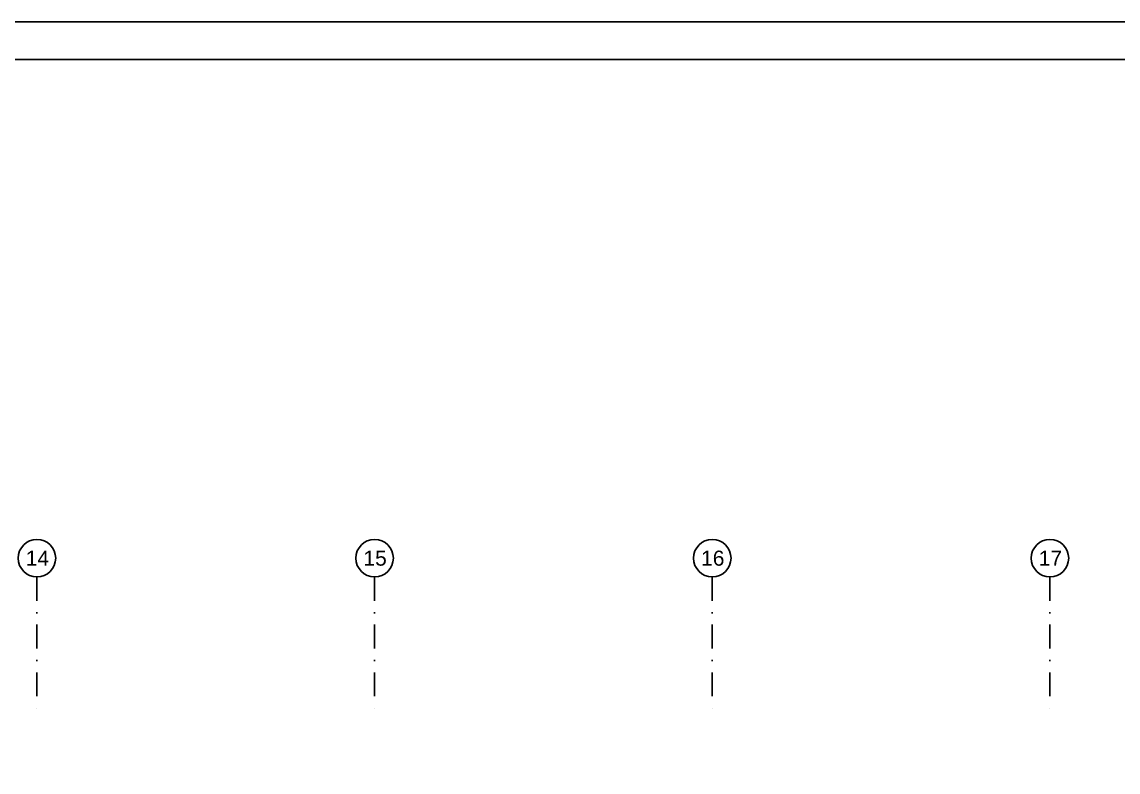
# Model space of a CAD drawing. Header units: centimetres. Extents: x 372964 to 529194, y 28783 to 59011.
# Drawn here: x 386260 to 389181, y 37013 to 39011 of the extents above; entities that cross this region are included whole.
import ezdxf
from ezdxf.enums import TextEntityAlignment as Align

# ---------------------------------------------------------------- set-up
doc = ezdxf.new("R2010")
doc.units = ezdxf.units.CM
doc.linetypes.add('DASHDOT', pattern=[25.4, 12.7, -6.35, 0, -6.35])
doc.layers.get('0').update_dxf_attribs({"lineweight": 9})
doc.layers.add('0-KRCN-MİMARİ-220526', color=8, linetype='Continuous', lineweight=9)
doc.layers.add('0-KRCN-Z-ANTET', color=71, linetype='Continuous', lineweight=30)
doc.layers.add('AS_OLC_AKS', color=8, linetype='Continuous')
doc.styles.add('_yazı-50', font='arial.ttf')

# ---------------------------------------------------------------- blocks, each defined once
blk = doc.blocks.new('axis baloon')
blk.add_circle((0, 0), 50)
at = {"style": '_yazı-50'}
blk.add_attdef('AXE', text='', height=40, dxfattribs=at).set_placement((0, 0), align=Align.MIDDLE_CENTER)
blk = doc.blocks.new('Aks_P')
at = {"layer": 'AS_OLC_AKS', "linetype": 'DASHDOT', "ltscale": 5}
for points in [[(8220, 750), (8220, 400)], [(9120, 750), (9120, 400)], [(10020, 750), (10020, 400)], [(10920, 750), (10920, 400)]]:
    blk.add_lwpolyline(points, dxfattribs=at)
at = {"layer": 'AS_OLC_AKS'}
ref = blk.add_blockref('axis baloon', (8220, 800), dxfattribs=at)
ref.add_attrib('AXE', '14', dxfattribs={"layer": '0', "height": 40, "style": '_yazı-50'}).set_placement((8221.3, 800), align=Align.MIDDLE_CENTER)
ref = blk.add_blockref('axis baloon', (9120, 800), dxfattribs=at)
ref.add_attrib('AXE', '15', dxfattribs={"layer": '0', "height": 40, "style": '_yazı-50'}).set_placement((9121.3, 800), align=Align.MIDDLE_CENTER)
ref = blk.add_blockref('axis baloon', (10020, 800), dxfattribs=at)
ref.add_attrib('AXE', '16', dxfattribs={"layer": '0', "height": 40, "style": '_yazı-50'}).set_placement((10021.3, 800), align=Align.MIDDLE_CENTER)
ref = blk.add_blockref('axis baloon', (10920, 800), dxfattribs=at)
ref.add_attrib('AXE', '17', dxfattribs={"layer": '0', "height": 40, "style": '_yazı-50'}).set_placement((10921.3, 800), align=Align.MIDDLE_CENTER)
blk = doc.blocks.new('OPK-03-1_RD')
at = {"layer": 'AS_OLC_AKS'}
blk.add_blockref('Aks_P', (-120, 0), dxfattribs=at)
blk = doc.blocks.new('G$CBC016F8E')
blk.add_blockref('OPK-03-1_RD', (-26364.3, -3851.5))

msp = doc.modelspace()

# ---------------------------------------------------------------- linework, layer by layer
at = {"layer": '0-KRCN-Z-ANTET'}
for points in [[(372964.066, 30011.261), (513637.225, 30011.261), (513637.225, 39011.261), (372964.066, 39011.261)], [(373064.066, 30111.261), (404564.066, 30111.261), (404564.066, 38911.261), (373064.066, 38911.261)]]:
    msp.add_lwpolyline(points, close=True, dxfattribs=at)

# ---------------------------------------------------------------- next in the draw order: block references
at = {"layer": '0-KRCN-MİMARİ-220526'}
msp.add_blockref('G$CBC016F8E', (404564.066, 40634.016), dxfattribs=at)

doc.saveas('drawing.dxf')
